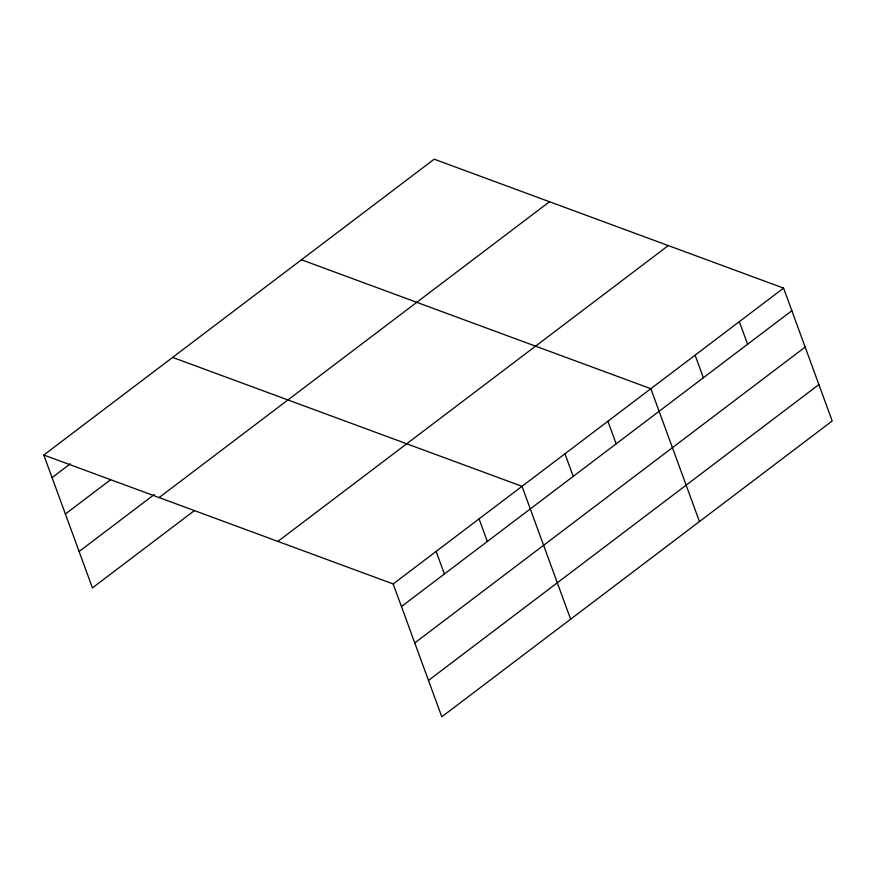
<?xml version="1.0" encoding="UTF-8"?>
<svg xmlns="http://www.w3.org/2000/svg" width="876" height="876" viewBox="0 0 876 876"><rect width="100%" height="100%" fill="white"/><g stroke="black" fill="none" stroke-linecap="round" stroke-linejoin="round"><path stroke-width="1.31" d="M43.8 455.027L434.2 159.191L783.582 288.116L832.2 420.973L441.8 716.809L393.182 583.953L43.8 455.027L92.418 587.884L194.406 510.599M52.067 477.617L70.321 463.787M65.382 514.004L110.475 479.84M79.103 551.497L154.253 494.546M159.093 497.579L549.493 201.743M277.889 541.412L668.289 245.576M393.182 583.953L783.582 288.116M401.449 606.542L791.849 310.706M414.764 642.929L805.164 347.093M428.484 680.422L818.885 384.586M301.464 259.778L650.846 388.703L699.464 521.548M172.638 357.408L522.019 486.322L570.626 619.179M739.333 321.645L747.6 344.235M695.095 355.174L703.362 377.764M607.9 421.246L616.167 443.836M564.954 453.79L573.222 476.38M479.073 518.866L487.341 541.456M436.128 551.409L444.395 573.999"/></g></svg>
